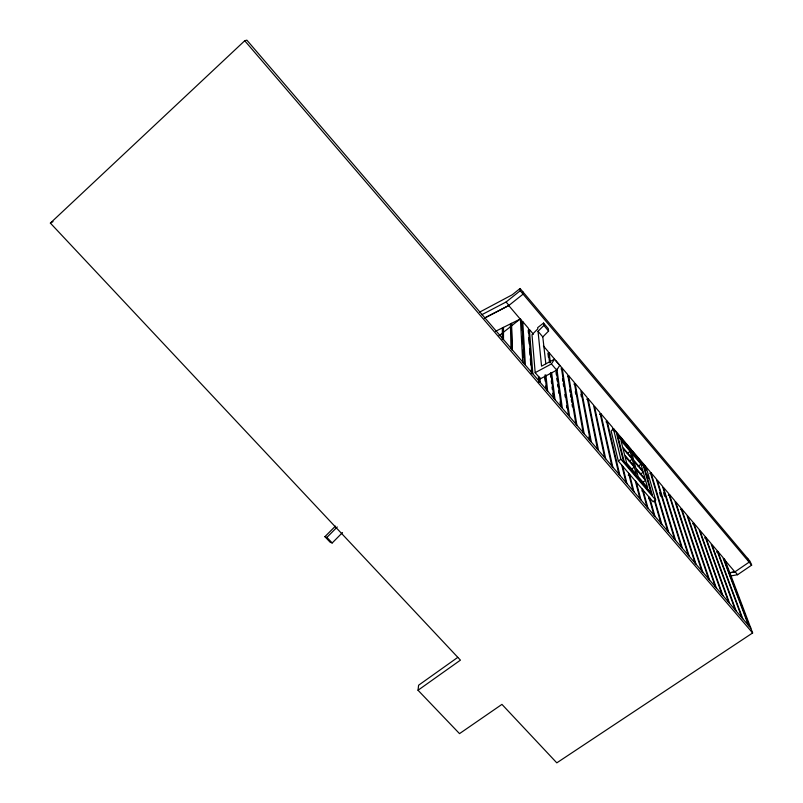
<?xml version="1.0" encoding="UTF-8"?>
<svg xmlns="http://www.w3.org/2000/svg" width="803" height="803" viewBox="0 0 803 803"><rect width="100%" height="100%" fill="white"/><g stroke="black" fill="none" stroke-linecap="round" stroke-linejoin="round"><path stroke-width="1.2" d="M749.41 626.501L723.654 558.296L724.928 559.791L752.632 632.945L556.8 762.85L501.945 704.382L459.517 733.631L418.022 690.249L418.604 685.22L457.72 657.406M556.71 370.153L559.711 365.395L554.451 359.202L541.563 366.158L538.03 331.298L543.842 325.446L543.551 323.047L537.659 327.664L537.789 328.899L531.998 334.731L535.179 372.662L540.419 378.785L556.71 370.153L551.43 363.94L554.451 359.202M335.423 526.116L324.914 536.675L330.163 542.236L332.191 542.979L342.51 532.56M545.819 363.739L542.798 336.929L548.59 331.067L548.268 328.628L543.551 323.047M324.914 536.675L326.911 537.388L337.27 526.969M418.022 690.249L460.44 660.136L50.368 223.093L244.734 40.742L246.872 40.15L750.815 628.137M730.228 576.042L737.606 574.717L751.658 565.141L750.042 561.307L520.083 288.508L512.234 294.791L479.511 312.206M481.74 314.746L506.091 302.008L520.214 290.726L520.083 288.508M484.35 318.199L508.751 305.562L523.094 294.129L522.944 291.901M498.824 335.905L502.337 333.185L502.327 328.276L503.471 327.363L503.511 339.669M511.009 348.713L510.417 324.251L511.571 323.338L512.314 350.178M503.461 332.231L510.477 326.741M511.611 325.787L520.384 318.841L521.809 320.517L524.339 363.889M531.787 372.582L528.454 328.347L522.763 321.642L521.589 322.565L522.02 330.043M533.443 334.229L529.398 329.461L528.223 330.374L528.404 332.854M554.763 359.342L549.162 352.738L547.987 353.641L548.439 357.355M561.036 369.019L562.21 368.115L567.781 374.67L575.871 424.014M567.53 376.657L568.705 375.764L574.245 382.298L583.108 432.466M574.004 384.276L575.169 383.382L580.699 389.887L590.315 440.877M586.863 399.422L588.037 398.539L593.527 404.993L604.659 457.61M599.64 414.458L600.815 413.585L606.255 419.999L618.882 474.202M605.994 421.936L607.168 421.063L612.589 427.457L613.181 429.886M612.318 429.394L613.492 428.521L618.902 434.895M613.522 429.183L611.143 430.95L618.32 461.093L653.12 501.835L655.67 500.008L646.285 467.768L613.522 429.183L620.86 459.226L655.67 500.008M624.915 444.22L626.089 443.356L631.449 449.68L632.041 451.848M627.233 453.464L630.104 451.356L620.99 440.626L622.656 447.181L631.891 458.041L630.104 451.356M618.32 461.093L620.86 459.226M629.271 461.303L632.192 459.175L622.937 448.285L624.624 454.96L634.009 465.981L632.192 459.175M631.359 469.303L634.32 467.145L624.915 456.104L626.691 463.1L636.227 474.282L634.32 467.145M638.134 466.272L641.005 464.184L631.941 453.514L633.748 460.229L642.932 471.02L641.005 464.184M628.237 475.115L629.512 474.192L633.989 491.827M643.635 466.252L644.799 465.399L650.109 471.662L667.765 531.235M640.342 474.302L643.263 472.184L634.059 461.364L635.896 468.189L645.221 479.14L643.263 472.184M649.828 473.549L651.002 472.696L656.292 478.939L674.63 539.255M642.591 482.483L645.562 480.335L636.217 469.364L638.144 476.53L647.62 487.632L645.562 480.335M641.778 490.944L643.042 490.031L647.971 508.148M648.503 498.814L649.768 497.91L654.927 516.259M668.287 495.27L669.451 494.437L674.691 500.61L695.087 563.124M680.472 509.634L681.647 508.801L686.846 514.924L708.587 578.873M692.587 523.887L693.752 523.064L698.921 529.147L721.987 594.501M704.612 538.04L705.777 537.227L710.906 543.27L735.277 610.019M716.547 552.103L717.721 551.3L722.81 557.292L748.466 625.407M729.957 572.79L734.865 571.897L749.139 562.16L747.543 558.336M50.368 223.093L53.018 221.598M535.179 372.662L551.43 363.94M484.56 318.038L508.972 305.391L506.091 302.008M495.501 331.318L520.203 319.052L508.751 305.562M728.943 572.87L735.076 571.746L737.606 574.717M326.911 537.388L332.191 542.979M244.734 40.742L752.632 632.945M502.327 328.276L503.23 329.33L503.28 339.237M503.25 334.259L502.307 333.155L502.317 339.358M510.417 324.251L511.33 325.325L512.013 349.887M510.447 326.701L511.401 327.825M543.4 345.952L548.218 351.634L549.583 362.725M555.696 360.437L561.287 367.021L568.594 415.532M619.796 435.949L625.186 442.292L625.748 444.43M724.738 559.972L734.865 571.897M538.03 331.298L542.798 336.929M520.214 290.726L751.658 565.141M543.842 325.446L548.59 331.067M717.721 551.3L742.825 618.822M741.892 617.728L716.868 550.296L711.759 544.273L736.231 611.113M705.777 537.227L729.596 603.384M728.652 602.27L704.924 536.223L699.774 530.161L722.941 595.615M693.752 523.064L716.256 587.816M715.302 586.702L692.889 522.05L687.709 515.948L709.551 579.997M681.647 508.801L702.816 572.137M701.852 571.013L680.773 507.777L675.564 501.634L696.06 564.248M669.451 494.437L689.265 556.328M688.301 555.194L668.578 493.413L663.318 487.22L682.45 548.379M681.476 547.245L662.445 486.186L657.175 479.973L675.614 540.399M663.609 492.771L664.713 496.304M659.584 492.681L660.668 496.234M651.002 472.696L668.748 532.379M644.799 465.399L646.194 470.217M647.589 475.025L648.633 478.628M654.887 500.279L661.853 524.339M644.608 466.764L643.916 464.355L638.586 458.081L639.208 460.28M654.294 500.369L660.859 523.185M638.305 459.226L637.692 457.027L632.342 450.734L632.935 452.902M648.814 496.786L653.933 515.104M642.079 488.907L646.977 506.984M626.089 443.356L626.932 446.568M636.287 482.131L640.995 500.008M635.324 480.997L639.991 498.834M628.538 473.057L632.985 490.653M613.492 428.521L614.084 430.95M622.706 466.232L626.952 483.617M621.733 465.088L625.949 482.442M607.168 421.063L619.886 475.376M600.815 413.585L612.799 467.105M611.786 465.921L599.901 412.511L594.441 406.077L605.673 458.794M588.037 398.539L598.526 450.453M597.502 449.258L587.123 397.455L581.613 390.971L591.349 442.082M580.9 394.303L581.362 396.732M588.89 436.962L589.342 439.402M575.169 383.382L584.142 433.67M575.289 391.643L575.721 394.102M568.705 375.764L576.905 425.219M569.698 389.957L570.09 392.366M570.481 394.785L570.873 397.204M571.264 399.623L571.656 402.042M572.047 404.461L572.439 406.87M562.21 368.115L569.638 416.747M562.501 378.755L562.863 381.194M563.224 383.633L563.586 386.072M564.86 394.594L565.222 397.033M566.496 405.555L566.868 407.994M556.891 369.019L562.341 408.225M556.268 370.344L561.297 407.011M556.027 372.391L556.359 374.85M556.86 378.534L557.192 380.993M557.694 384.677L558.025 387.126M558.527 390.81L558.858 393.269M560.022 401.861L560.353 404.321M549.162 352.738L550.386 362.615M551.621 372.502L555.014 399.683M550.788 372.582L553.96 398.459M550.386 373.455L550.838 377.169M551.29 380.883L551.591 383.352M552.042 387.066L552.344 389.545M552.795 393.259L553.096 395.738M545.879 374.901L547.656 391.101M544.996 374.961L546.602 389.867M544.785 377.52L545.177 381.164M545.689 386.032L545.95 388.461M539.807 377.591L540.268 382.479M538.763 376.366L539.215 381.244M538.391 377.37L538.843 382.268M529.398 329.461L532.851 373.827M528.775 337.792L529.237 343.965M529.599 348.904L530.06 355.077M530.341 358.79L530.803 364.964M531.164 369.902L531.445 373.606M522.763 321.642L525.403 365.134M522.372 336.266L522.803 343.744M523.154 349.967L523.586 357.435M520.384 318.841L522.733 362.023M651.113 493.012L624.162 461.424L617.728 435.617L643.313 465.75L651.113 493.012M652.247 494.758L623.339 460.872L616.674 434.011L644.066 466.262L652.247 494.758"/></g></svg>
